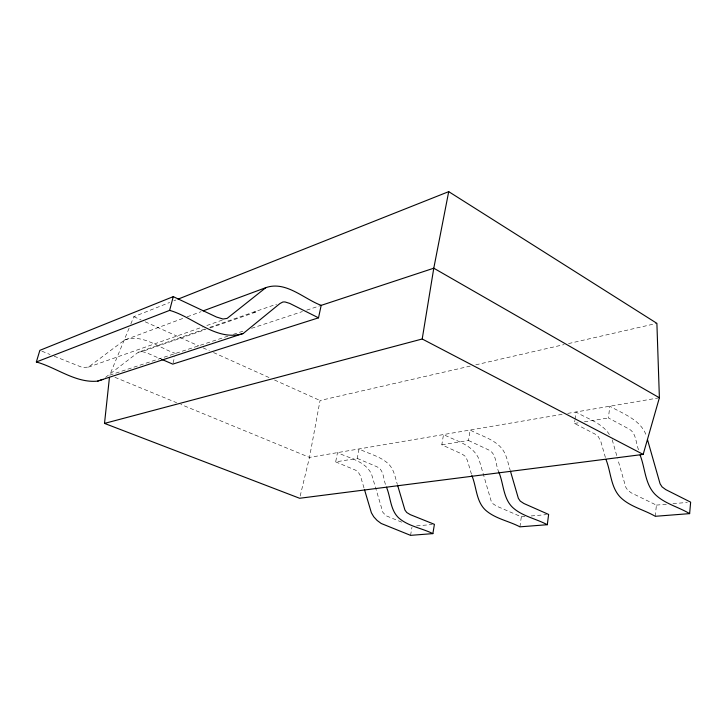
<?xml version="1.0" encoding="UTF-8"?>
<svg xmlns="http://www.w3.org/2000/svg" width="727" height="727" viewBox="0 0 727 727"><rect width="100%" height="100%" fill="white"/><g stroke="black" fill="none" stroke-linecap="round" stroke-linejoin="round"><path stroke-width="0.55" stroke-dasharray="3.63 2.73" d="M655.281 516.297L656.39 505.111L631.472 492.97L627.774 490.307L625.811 487.281L617.796 459.31M638.56 449.786C635.68 443.016 636.425 433.128 629.137 429.075L608.426 417.97L609.799 406.229C623.348 413.999 641.668 420.024 646.657 436.709M605.4 457.474L600.766 441.325L598.239 436.509L595.186 434.155L574.503 423.432L574.903 420.306M575.039 419.27L575.966 411.991C587.48 418.916 602.056 422.778 609.589 434.819M519.923 526.839L521.323 516.806L496.705 506.183L493.079 503.838L491.198 501.157L478.848 458.882C472.668 444.642 455.993 440.98 443.515 434.555L441.798 444.797L462.036 454.048L465.016 456.111L467.406 460.373L471.532 474.477M441.798 444.797L468.506 440.489L470.178 430.011C479.929 435.464 491.479 438.263 499.685 446.169C506.374 452.412 507.546 461.754 510.127 470.051M410.564 535.354L411.964 527.266M470.242 366.099L320.044 400.504L309.484 457.392L299.897 497.195M401.713 522.159L385.946 515.707L382.865 512.317L371.552 474.195C365.372 460.954 349.342 458.355 337.51 452.612L335.665 461.881L357.239 458.41L359.065 448.941C368.489 453.766 379.53 455.983 387.618 463.144C393.925 468.524 395.043 476.985 397.36 484.464M173.044 363.055L174.698 356.639M129.097 328.177L109.686 375.159L228.124 336.074M130.824 324.006L133.841 316.699L169.645 302.477M105.533 377.377L138.412 352.186L205.45 328.868M54.189 356.221L82.351 367.435L88.403 367.126L124.571 340.027L183.004 318.371M173.853 300.805L175.961 299.969M187.248 316.79L201.061 311.674M88.403 367.126L202.569 327.014M206.841 325.514L222.844 319.898M209.703 327.386L276.578 304.168M138.412 352.186L141.992 351.586L205.968 329.386M210.23 327.913L257.14 311.629L253.332 312.21M233.358 334.338L245.353 330.385M251.569 328.331L302.423 311.547M306.73 310.129L320.107 305.713M124.571 340.027C142.537 333.448 159.377 348.233 175.525 353.431M475.767 364.827L564.116 344.589M568.532 343.58L656.89 323.342M562.125 414.345L309.484 457.392L180.823 404.439M567.714 413.39L658.271 397.969M574.503 423.432L579.973 422.551M584.354 421.842L608.426 417.97M416.589 525.875L432.183 524.521M521.323 516.806L525.694 516.424M531.155 515.952L546.45 514.634M656.39 505.111L666.332 504.256M672.966 503.675L687.333 502.43M141.992 351.586L146.345 352.686L160.576 358.847M41.912 351.186L50.099 354.54M114.921 377.313L176.634 402.713M335.665 461.881L355.212 470.006L358.084 471.841L360.347 475.667L364.127 488.399M357.239 458.41L376.95 466.761C384.347 469.915 383.102 479.938 386.146 486.081M133.841 316.699L141.083 319.953M145.218 321.816L199.007 346.025M203.151 347.888L209.358 350.687M213.493 352.55L270.389 378.149M274.524 380.012L320.044 400.504M468.506 440.489L488.871 450.04C496.895 454.012 495.351 465.162 498.831 472.105M612.225 439.853L617.487 458.237"/><path stroke-width="1.09" d="M606.018 459.628C610.98 471.95 610.616 487.135 620.304 497.186C629.873 506.737 643.868 509.627 655.281 516.297L689.632 513.625L690.65 502.148L665.75 489.607L662.052 486.872L660.071 483.755L647.448 439.499M178.07 299.133L448.713 191.646L656.89 323.342L659.389 397.778L643.177 454.411L299.633 498.268L104.506 423.405L109.45 377.404M471.85 475.558C476.63 486.826 475.976 501.176 485.454 510.063C495.123 518.742 508.673 520.914 519.923 526.839L547.286 524.712L548.631 514.443L523.903 503.511L520.259 501.112L518.36 498.358L510.436 471.141M104.506 423.405L422.205 338.991L433.783 268.199L448.713 191.646M364.445 489.462L371.388 512.799L373.733 516.77L377.077 520.414L381.166 523.467L410.564 535.354L432.874 533.618L434.41 524.331L410.273 514.652L406.747 512.508L404.93 510.045L397.678 485.527M161.585 359.292L172.762 364.127L318.508 317.835L321.18 305.358C303.759 298.888 285.956 280.631 265.864 287.647L203.187 310.883M173.262 296.634L39.858 350.35L36.35 361.973L169.636 310.374L173.262 296.634L216.519 317.045L222.998 319.026L227.115 318.399L265.864 287.647M36.35 361.973C56.697 367.626 75.581 383.247 97.582 381.13L243.227 333.484L279.922 303.541L282.921 301.978L285.029 301.95L289.755 303.413L318.508 317.835M320.725 305.513L433.783 268.199L659.389 397.778M97.582 381.13L102.861 379.412M243.227 333.484C216.846 342.017 193.455 316.981 169.636 310.374M432.874 533.618C421.86 528.166 408.738 526.384 399.141 518.306C390.217 510.49 390.817 497.359 386.455 487.145M547.286 524.712C535.981 518.633 522.322 516.324 512.644 507.464C503.066 498.286 503.693 483.664 498.831 472.105M689.632 513.625C678.218 506.764 664.16 503.666 654.654 493.906C644.84 483.428 645.176 467.861 640.096 455.138M422.205 338.991L643.177 454.411"/></g></svg>
